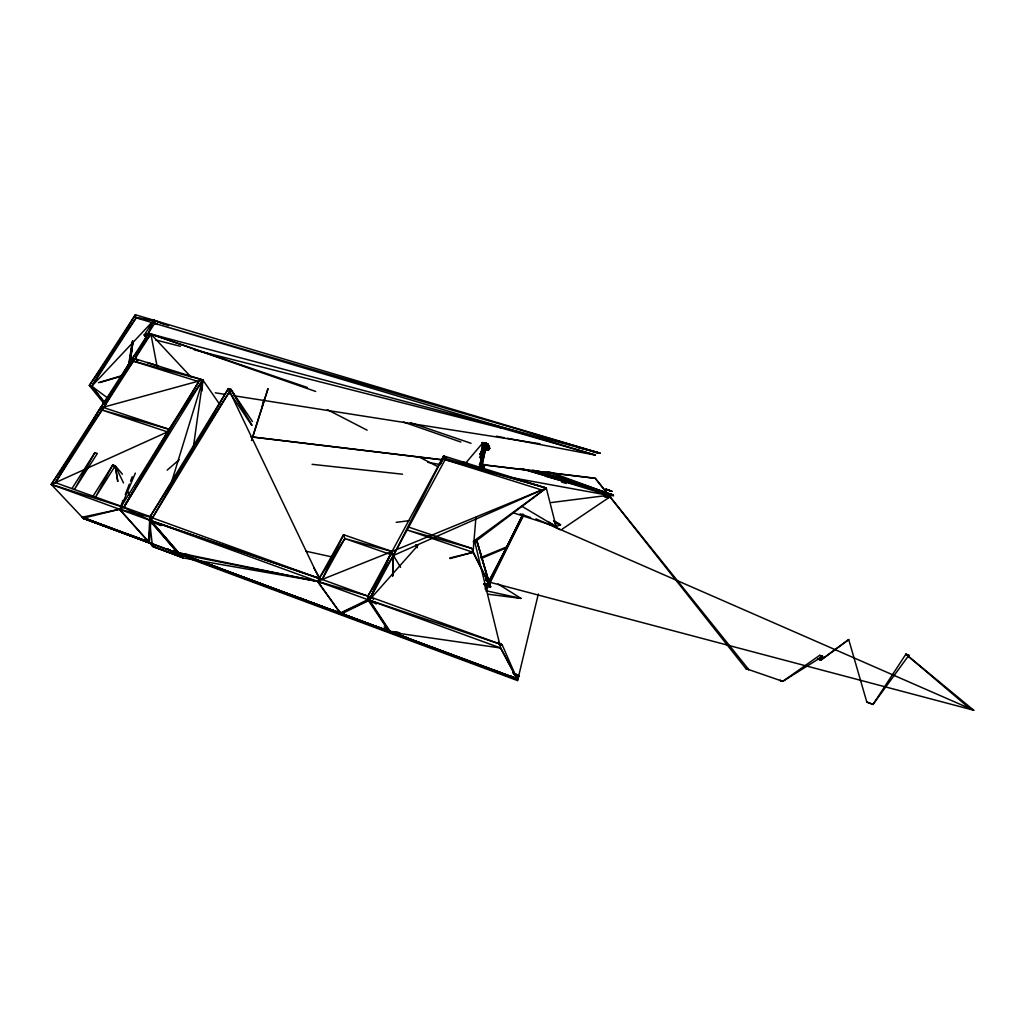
<?xml version="1.0" encoding="UTF-8"?>
<svg xmlns="http://www.w3.org/2000/svg" width="1025" height="1025" viewBox="0 0 1025 1025"><rect width="100%" height="100%" fill="white"/><g stroke="black" fill="none" stroke-linecap="round" stroke-linejoin="round"><path stroke-width="1.5" d="M488.733 449.129L487.874 444.248L486.529 443.556L487.874 444.248L489.566 448.156L488.618 448.681L486.657 444.338C485.338 441.852 483.864 444.812 484.505 443.184L487.323 443.799L489.425 448.309L486.529 443.556L486.234 444.671L487.938 447.31C486.157 445.773 485.222 442.633 487.106 444.53L486.26 443.633L487.874 444.248L489.425 448.309L486.99 444.286L485.581 443.12L485.068 444.671L484.287 443.902L484.71 443.261L488.553 448.092C492.641 445.157 481.532 442.287 481.891 444.03C484.62 441.621 488.758 444.209 488.951 448.117M480.213 454.741L485.594 443.095L487.58 444.389L486.555 444.824L488.912 448.527L486.26 443.633L487.323 444.158L486.26 443.594M487.669 449.398L486.939 443.569C494.985 457.176 481.532 438.572 486.363 444.273L488.618 449.847L486.567 444.837L487.323 443.799C481.519 445.952 487.298 442.121 489.271 448.835L485.427 443.069L486.286 449.283M489.271 448.835L485.53 443.069L483.108 450.282M487.464 449.642L486.375 446.106L489.207 448.86L485.619 443.133L485.107 444.735L484.671 443.236L481.981 443.876L484.338 447.374L482.032 443.722L484.248 443.556L484.992 444.76L486.811 444.299L488.464 448.322M486.824 449.424L486.029 446.682L489.156 448.399L485.632 443.146L484.582 444.325L486.862 444.325L488.848 448.835L486.234 444.671L486.657 443.71L487.349 449.142M488.297 448.988L487.323 444.158L486.17 443.761L487.208 443.876L487.106 444.568L486.17 443.799L487.208 443.876L489.566 448.156L488.63 448.066C481.007 442.505 485.863 440.788 488.387 448.143C490.257 446.336 483.531 442.774 486.811 444.299C485.466 445.017 488.887 445.017 488.387 448.181M487.439 445.157L488.912 448.527L485.53 443.069L488.912 448.771L485.53 443.069L485.043 443.992L486.58 443.261L482.903 443.389L484.274 447.195L482.006 443.774L487.323 443.799L485.363 443.453L487.926 447.566C479.072 434.677 487.9 453.908 481.955 444.607C482.532 441.173 489.45 445.67 488.464 447.963C480.315 440.878 488.938 443.197 487.644 448.745C487.259 443.441 483.493 441.006 486.875 445.837L485.312 443.107L486.926 445.977M484.594 448.655C477.227 433.959 488.22 452.422 482.698 445.503C481.276 439.879 484.159 449.309 486.324 448.63L485.645 444.402L487.17 443.953L489.207 448.86L485.619 443.159L484.979 444.735L485.568 443.095L488.912 448.527M486.939 443.569L489.207 448.86L485.645 443.172L484.53 444.145L482.224 443.569L484.287 447.284L481.942 443.902L485.824 443.953L488.092 448.156L486.029 446.682M479.239 468.13L485.261 443.146L484.761 444.619L485.568 443.095L484.915 444.658L485.594 443.107L489.258 448.847L487.631 445.222M481.378 467.554L486.644 443.697L486.862 444.325C482.596 442.223 485.504 446.503 485.389 443.441C485.235 445.363 484.415 442.403 486.657 443.787L487.887 448.578L486.478 444.261L488.374 447.899C481.852 444.389 486.068 441.48 485.466 444.12C484.697 440.993 487.298 446.503 486.606 443.799L485.53 443.069L485.056 444.735L483.8 443.799L485.402 444.12L485.53 443.069L484.056 443.94L485.389 443.902L485.03 444.748L485.645 443.172L484.505 444.273L485.594 443.133L485.286 444.299L488.182 448.092C485.632 440.148 483.275 444.068 488.515 448.181L486.606 443.799C483.569 444.594 486.567 441.967 485.594 443.851L486.606 443.799L488.848 448.912L485.914 444.53L482.788 443.492L481.878 444.273L484.338 447.374L483.121 443.492L481.904 444.068L484.172 447.015L482.903 443.389L482.224 443.569L485.068 444.389L485.594 443.095L484.722 444.594L485.44 443.453L488.887 448.835L486.234 444.158L487.759 448.578L486.17 444.12L487.323 444.158L488.374 448.771M487.798 447.515C485.107 439.533 484.466 445.977 485.402 444.004C485.824 441.48 485.158 445.222 484.505 444.145C484.569 442.569 489.399 446.311 484.377 443.915C485.991 445.747 485.209 441.211 485.414 444.338L489.412 448.924M482.083 450.052C486.773 439.059 485.363 444.363 484.851 444.402C485.824 441.749 485.03 445.76 484.556 443.71C481.532 442.352 485.978 445.824 485.44 443.428C482.967 446.311 486.926 441.916 484.364 444.03C486.76 445.785 482.942 441.954 485.35 444.197C486.644 442.262 483.108 443.492 485.568 444.376L487.721 448.284C483.903 438.687 486.119 445.67 484.646 444.248C486.247 441.352 485.427 446.541 487.387 448.912L486.183 444.12L487.554 449.04M480.328 454.933L485.491 443.095L485.081 444.683C484.3 442.851 485.812 442.531 485.299 444.184C485.632 441.468 484.979 446.413 484.799 443.735C483.108 442.505 484.582 446.067 485.453 443.453C484.774 444.876 485.145 443.21 485.402 443.992C483.71 446.298 486.311 439.084 488.361 448.194C488.182 444.158 481.84 442.903 485.35 443.851C484.569 441.544 484.735 447.22 485.248 443.364C485.722 446.221 483.044 442.851 485.427 443.799L485.004 444.696L485.632 443.197L484.479 444.068L485.338 443.812L485.004 444.696L485.427 443.107L485.068 444.671L485.594 443.095L485.068 444.671L485.594 443.133L484.735 444.619L484.184 443.466L481.904 444.363L484.287 447.323L482.211 444.132L483.877 443.428L485.081 444.594L485.632 443.133L484.992 444.658L485.607 443.133L485.081 444.594L484.915 443.684L483.339 443.722L486.388 444.325L487.913 448.373M482.621 450.705L485.619 443.133L484.863 444.632L485.632 443.133L484.928 444.619L485.389 443.12L485.35 443.902C484.863 444.696 484.377 445.055 485.607 443.133C483.403 446.413 485.888 442.697 485.402 443.992C482.839 442.646 485.799 445.491 485.594 443.095C485.901 444.888 482.801 444.017 485.427 443.082L479.239 467.72M487.746 448.322C486.273 440.045 484.197 445.106 485.209 444.12C484.594 443.466 479.085 441.608 484.492 448.348L483.313 445.58C485.863 441.993 479.623 443.556 482.813 445.632C487.311 451.051 478.098 437.598 484.3 445.901L483.121 443.492L485.248 443.761L484.992 444.581L485.325 443.441L487.285 444.184L486.234 444.671L487.695 448.771M486.106 446.375L485.132 443.812L484.082 443.94L485.376 443.915L484.979 444.555L485.466 443.095L484.966 444.671L484.492 443.364C486.119 446.17 485.273 441.365 485.286 444.299L483.787 443.479L485.017 443.774L484.812 444.607L485.581 443.172L485.081 444.594M465.145 463.736L482.186 443.594L483.275 443.62L484.248 445.965C479.085 436.624 487.759 454.523 482.519 443.582C486.913 454.498 479.444 434.818 484.338 447.374C483.518 445.119 481.545 437.906 483.992 446.644C481.686 446.477 482.711 441.877 481.878 444.325L482.16 444.978L482.122 443.658L483.903 443.441L485.427 443.799L484.992 444.581L485.376 443.107L484.94 444.632L485.607 443.184L482.327 450.154M482.493 450.436C484.902 443.928 486.068 442.89 484.607 444.017C482.89 443.325 486.209 444.171 485.286 443.543C483.159 444.453 486.081 442.621 484.928 444.619L485.632 443.146L484.94 444.53C489.297 443.928 478.329 441.122 484.338 446.464L486.439 450.244L484.838 446.554L485.863 449.27M392.78 575.922L393.408 555.473L392.011 551.501L343.542 534.704L317.571 581.367L341.03 614.116L390.461 631.784L399.904 632.886M484.697 444.53C486.017 443.825 485.466 442.134 484.505 444.286L485.248 443.838L483.941 443.492L485.209 443.979L485.389 443.12L484.838 444.683L485.619 443.312L484.761 444.619L485.145 443.71L482.032 443.902L484.3 447.208L483.083 443.671L485.286 444.248L485.389 443.12L484.799 444.658L485.632 443.146L482.608 450.154M484.415 448.156L482.493 443.505L483.364 446.183L481.993 444.107L484.005 446.938L482.903 443.389L484.377 447.387L483.07 443.377L484.287 447.246L481.917 443.94L484.197 446.977L482.865 443.607L484.018 446.823L482.019 443.863L484.248 446.938L482.788 443.492L484.287 447.323L482.519 443.466L482.16 444.978L482.083 443.671L484.325 446.823L481.942 443.902L482.455 443.518L484.236 447.195L482.07 444.427L482.455 443.518L483.441 446.144L482.442 443.799L483.07 443.377L484.274 447.195L482.109 443.851L485.376 443.312C484.107 445.324 485.261 442.287 485.709 443.928M485.683 449.86C483.3 446.093 480.43 438.623 483.838 446.733C485.017 447.208 482.442 445.055 482.198 444.389C482.557 441.813 483.838 448.617 481.993 444.453C481.596 441.749 484.582 450.731 482.967 443.351C487.208 453.281 481.776 441.813 481.904 444.363C486.427 450.436 481.904 443.056 481.929 444.389L484.902 449.001M483.275 450.282L485.85 443.966L479.931 457.637L485.888 444.517L489.566 448.156L488.63 448.066L487.874 444.248L489.104 448.425L485.888 446.362L486.952 449.821L485.363 446.528L485.773 448.719C481.494 446.106 482.134 441.89 485.197 444.222C486.017 440.699 483.762 446.99 485.504 443.441C483.441 444.068 486.183 444.414 484.261 443.569C479.828 443.223 484.992 444.735 485.632 443.197L484.928 444.517C485.273 442.774 486.67 444.107 482.147 443.62C485.363 452.038 479.213 437.752 484.248 446.682M392.588 576.101L393.408 555.473L443.697 455.958L546.287 488.054L556.127 526.671L513.512 512.897M484.159 447.131L481.891 443.979C484.851 449.245 479.636 439.93 483.198 445.708C481.109 444.824 482.327 440.763 484.53 447.002L483.416 443.364L482.275 443.928L483.057 445.952L482.262 443.671L483.992 446.644L481.917 444.158L482.109 444.85L483.031 443.351L484.133 445.901L483.377 443.364L482.775 443.671L485.35 449.603L482.224 443.569L482.134 444.965L482.685 443.402L483.326 446.195L482.493 443.543L483.147 445.99L482.186 443.594L482.109 444.927L482.237 443.915L483.3 446.183L482.416 443.492L482.711 445.644L482.314 443.582L482.775 445.644L482.327 443.735L484.274 446.913L482.327 443.492L483.287 446.17L483.07 443.377L483.249 445.913L482.045 444.696L482.429 443.658L483.3 446.183L482.07 443.94L483.121 443.594L484.197 446.977L483.006 443.338L483.505 446.387L482.07 443.94L483.121 443.543L484.197 447.182C483.762 446.17 483.8 446.093 483.505 446.387C479.815 437.278 485.735 453.691 483.07 443.377L482.506 443.658C484.928 448.847 484.492 447.387 482.211 444.158C487.798 453.768 477.752 436.97 483.954 446.528C482.57 446.208 481.904 441.301 483.211 445.939C480.11 439.251 487.118 451.461 482.288 444.594L482.224 443.569L480.02 468.246M240.888 405.631L230.907 389.423L149.881 516.972L150.816 520.649L149.368 542.917L148.497 541.93L149.881 516.972L228.344 388.616L230.907 389.423L252.419 421.557M486.145 443.069L488.912 448.002L488.515 448.63L486.657 444.338L487.913 448.681L486.478 444.261L487.951 448.591C487.823 446.657 485.748 440.942 484.94 444.53L485.235 443.184L484.992 444.658C483.787 442.236 487.298 443.838 483.416 444.209L485.594 449.398M486.196 444.261L487.208 443.876L485.696 444.427L486.926 449.527M482.147 443.992L482.711 445.644C480.571 443.518 485.056 442.236 484.3 446.157L483.441 443.364L483.313 445.632L484.582 443.172L484.633 444.414C487.452 441.877 482.237 444.876 485.376 443.774L484.3 443.94L485.376 443.774C479.995 442.89 483.544 445.811 482.134 444.965L481.955 444.132C484.3 448.783 481.391 440.378 482.198 444.991L482.352 443.594L482.391 445.311L481.878 444.273L482.711 445.644L482.301 443.697L483.211 445.939L482.224 443.569L483.057 445.952L482.006 444.671M485.222 444.132L485.197 443.812C485.402 443.966 483.531 443.684 485.338 443.582L485.632 443.133C482.993 444.094 482.134 444.056 485.197 449.36M483.864 446.298L483.493 443.428L481.968 444.491L482.275 443.928L482.596 445.26L482.724 443.415L483.838 446.733L482.929 443.364M489.015 448.309L487.17 443.953L486.042 444.004L487.785 444.53L484.492 443.364C485.594 446.323 484.415 441.468 484.928 444.389C485.145 442.211 483.659 444.542 484.236 443.543C483.954 444.402 485.837 441.685 488.72 448.527L487.234 444.863L488.874 449.001M480.161 467.784L485.876 443.979L489.284 448.963L485.427 443.056L480.2 453.985L484.94 443.748C483.659 443.928 485.171 443.338 484.915 444.478L485.261 443.223L484.838 444.696M485.376 444.004C485.363 442.403 484.466 445.439 485.312 443.799C484.082 445.093 486.222 442.954 484.671 444.094C484.005 442.71 485.876 443.594 485.555 443.415C484.646 443.518 483.646 444.748 486.58 443.748L484.082 443.53L485.581 443.159L484.94 444.184L484.12 443.53L485.068 444.197M488.015 448.617L486.862 444.325L484.761 444.376L485.555 443.12L484.569 444.363C482.865 443.505 485.901 442.787 484.953 444.389C484.043 442.159 486.401 442.659 484.915 444.453L485.53 443.069L485.081 444.748M202.002 390.986L202.822 379.929L135.018 358.737L131.815 359.211L103.64 407.566L51.25 484.402L83.089 518.189L149.368 542.917L146.601 539.329M484.633 444.44L485.184 443.351L486.939 445.721C483.774 441.839 485.863 444.03 485.53 443.377C484.671 445.542 484.377 442.07 484.889 443.761C478.649 441.083 486.593 450.872 482.775 443.671L484.402 447.105L483.044 443.697L484.915 444.197C484.735 443.261 485.594 444.478 483.262 443.582L484.082 446.99M484.505 443.338L485.286 443.146L484.889 444.722L485.312 443.184L484.248 443.915L485.286 443.146L484.389 443.915L485.261 443.146L485.12 444.145L482.749 443.71L483.992 446.785M482.134 443.646L483.531 446.042L482.493 443.556L482.557 445.017L482.019 444.427L482.788 443.492L483.685 446.567M484.518 447.797L483.198 445.132C484.415 443.287 484.94 442.813 484.556 444.338C483.172 444.094 484.71 441.711 484.402 446.054M490.488 586.774L484.543 584.634L490.488 586.774L473.037 552.321L475.933 517.42M482.647 445.183L483.557 445.965C480.007 442.928 486.58 443.287 484.633 444.261L485.248 443.184L489.284 448.963L486.209 444.145L488.169 450.129L486.209 444.145L488.092 447.912L485.888 446.362L487.349 449.706M484.966 444.683L485.273 443.159L485.12 444.043L482.237 443.915L482.275 444.991L483.275 443.53L484.197 445.888L483.377 443.364C481.801 444.299 481.891 445.606 482.788 443.492M484.505 443.184L484.569 444.12L483.262 443.582L484.325 445.888L483.493 443.428C481.391 444.85 482.711 444.53 482.109 444.927L482.378 443.851L485.043 444.12L485.299 443.172L484.966 444.671M486.977 444.248L485.248 443.21L485.068 444.197C481.724 443.415 487.849 442.877 487.81 448.809L486.657 444.338L488.425 447.925L485.581 443.133L485.12 444.043C483.428 444.132 485.517 442.557 484.979 444.491L485.53 443.069M482.967 445.427L482.519 443.774L483.544 445.99L482.493 443.607L483.493 446.375L482.224 443.646M480.225 454.741L485.491 443.095L484.799 444.504L485.427 443.056L484.71 444.299L484.646 443.287L484.582 444.325L484.658 443.312L484.633 444.145L482.647 443.761L484.043 446.977L482.852 443.518C487.785 444.799 480.533 441.711 484.389 447.259M483.044 443.697C487.17 444.145 480.264 442.441 484.056 445.965L483.006 443.338L484.582 447.208M484.543 444.389L484.607 443.287L484.594 444.197L483.403 443.722L484.261 446.029L483.121 443.594L484.492 445.952M484.953 449.04L483.954 446.669M512.948 672.528L518.535 675.603L517.523 679.575L500.623 648.005L51.25 484.402L55.376 482.66L99.592 409.282L103.64 407.566L131.021 360.441L202.822 379.929L123.756 507.477L119.528 509.258L82.961 518.24L148.548 541.841L150.816 520.649L228.344 388.616L319.211 578.42L344.823 538.573L343.542 534.704L322.106 579.471L317.571 581.367L183.27 557.92L153.02 546.658L119.528 509.258L82.026 517.253L179.772 554.102L192.316 556.293M484.172 443.518L484.53 444.286L484.62 443.287L483.287 443.658L484.518 446.195L483.505 443.466L482.685 443.748L484.364 447.169M484.453 446.157L483.287 443.658L485.068 444.094L485.478 443.056L484.876 443.761M487.798 448.809L486.529 443.556L487.58 444.389M104.114 403.76L89.316 385.49L136.171 317.84L155.006 320.607L154.672 323.362L148.305 333.253L144.346 334.932L146.152 337.456L144.346 334.932L153.814 320.248L168.497 325.642M130.047 363.696L133.007 341.556M129.919 363.542L132.942 341.479M193.494 446.259L202.822 379.929L100.399 408.014L55.376 482.66L153.007 517.651M484.62 443.684L481.686 450.757M866.817 702.061L873.044 704.406L905.831 654.245L908.893 655.244L873.018 704.431L866.817 702.061L848.713 639.574L820.897 660.1L817.976 659.113L822.575 656.333L819.641 655.359L782.78 681.356L745.918 668.62L595.23 478.227L479.444 464.287M128.932 364.99L132.558 341.415M128.381 366.168L132.404 341.222M261.913 408.168L263.463 400.48M488.618 448.681L488.771 447.912M484.863 444.632L485.273 443.159L484.607 444.094M174.993 553.833L183.27 557.92L152.469 546.043L152.981 543.583M442.108 460.738L442.787 457.637L546.287 488.054L473.422 543.032M481.276 468.681L486.721 443.761L485.914 444.53L486.427 448.591M484.248 443.953L484.697 443.236M188.126 558.087L517.574 680.562L538.317 594.052M480.392 467.182L486.093 444.081L487.349 449.411M479.777 467.746L486.093 444.081L487.938 447.81L485.965 444.03L487.9 448.066L485.94 444.542L489.104 448.425M482.109 468.899L483.352 464.261M485.696 445.798L483.493 443.428M483.223 469.335L484.556 464.735M483.416 469.053L484.761 464.44M483.467 469.463L484.812 464.889M130.406 363.798L131.815 359.211L150.893 334.035L599.945 453.178L593.642 452.192M171.175 483.326L202.822 379.929L219.709 404.375M485.965 444.03L489.207 448.86L486.593 444.722L484.928 444.171L485.555 443.107C484.274 444.44 489.361 445.439 488.835 448.822M229.498 393.997L230.907 389.423L251.945 425.08M441.839 460.699L442.787 457.637L445.721 458.559L369.256 600.176L341.03 614.116L177.671 552.654L149.509 520.175L151.188 517.433L367.898 596.089L369.256 600.176L389.615 632.053L500.623 648.005L517.471 679.678L518.586 675.501L514.114 673.848L518.586 675.501L519.022 676.526L513.358 673.527L519.022 676.526M130.072 363.478L131.021 360.441L135.018 358.737L150.893 334.035L315.7 391.46M251.509 440.507L267.794 389.128M251.663 440.263L268.063 388.68M485.542 445.862L483.762 443.774M482.006 443.812L482.775 445.644L481.917 444.158M484.082 443.71L485.658 445.747M488.528 449.808L486.209 444.658L486.619 443.684L486.183 444.645L488.015 448.348C487.4 443.761 482.096 440.34 488.489 447.938L485.427 443.415L484.851 444.491L486.439 444.299L488.31 447.861M121.258 504.825L123 500.392M125.306 494.473L129.355 484.107M130.521 481.148L132.251 476.715M485.414 443.466L484.799 444.453L485.517 443.082L484.915 444.184L486.567 444.658L488.605 449.847M484.453 446.938L483.416 443.364L484.556 446.183M483.377 443.364L484.556 447.067M485.299 443.184L480.405 453.972L484.928 444.261M487.721 448.143L486.234 444.158L488.874 448.899L486.529 444.299M307.385 387.501L148.305 333.253L153.814 320.248L164.282 324.156M135.351 473.089L121.206 506.555L51.25 484.402L146.934 335.726L150.893 334.035L190.829 376.79M817.976 659.113L820.897 660.1L822.575 656.333L819.641 655.359M485.081 588.991L523.455 515.127M338.711 610.49L340.338 613.168L369.256 600.176L390.435 554.435M486.068 444.068L487.721 447.989M487.708 448.578L486.247 444.171L488.592 448.258L486.247 444.171L487.669 448.553L486.298 444.184L488.848 448.553L486.76 444.389M202.822 379.929L169.151 429.321L99.592 409.282L167.536 431.909L123.756 507.477L150.816 520.649L177.671 552.654L391.089 632.72L369.256 600.176L392.011 551.501L541.7 489.963L442.185 458.739L441.045 463.39L442.185 458.739L546.287 488.054L473.255 541.456M188.626 554.743L177.62 552.744L517.036 678.652L518.535 675.603L514.063 673.95L518.586 675.501L514.038 673.963M491.116 578.574L492.525 575.717L489.655 581.342L492.487 575.589M498.201 564.237L523.032 514.063L496.036 568.439M486.017 591.079L523.493 515.139L488.477 581.88L490.539 586.902L484.492 584.801L490.539 586.902L489.643 583.878M480.072 468.156L482.429 463.659M480.225 468.579L482.365 464.287M504.8 551.822L498.291 564.429M480.225 466.785L481.66 463.953M506.209 548.926L523.57 515.139M489.655 581.342L492.538 575.704M446.439 457.586L443.697 455.958L367.898 596.089L367.77 599.638L389.564 632.156L516.984 678.755L502.199 644.84L498.163 642.278M482.25 443.53L482.365 445.298L482.262 444.632M115.876 468.374L112.763 464.914L95.53 497.125L115.248 465.786L112.763 464.914L93.032 496.228M333.087 610.208L340.479 613.104L341.03 614.116L340.479 613.104L367.77 599.638L369.384 596.64L502.199 644.84L499.047 644.469L502.199 644.84L367.77 599.638L376.329 603.994M338.903 610.387L341.12 614.154L317.571 581.367L177.671 552.654L390.461 631.784L340.338 613.168L341.03 614.116M485.607 443.133L484.799 444.491L485.184 443.787M94.877 452.614L74.428 489.476L97.337 453.473L94.877 452.614L71.955 488.579M344.823 538.573L322.106 579.471L392.011 551.501L344.823 538.573L393.408 555.473L400.583 567.312M131.021 360.441L198.735 381.659L123.756 507.477L169.151 429.321L103.64 407.566L134.237 359.967L131.815 359.211M406.259 637.755L389.564 632.156L388.923 631.208L517.471 679.678L178.465 553.718L317.571 581.367L367.898 596.089L393.408 555.473L546.287 488.054M104.819 403.53L91.712 386.258L135.351 314.752L599.945 453.178L590.567 451.102M172.853 550.681L179.772 554.102L150.816 520.649L230.907 389.423M486.632 444.76L488.566 448.181L487.272 444.402M198.735 381.659L119.528 509.258L149.419 542.827L82.167 517.202L148.548 541.841L146.716 539.304M155.006 320.607L153.468 323.003L136.171 317.84L135.351 314.752L89.316 385.49L91.712 386.258L108.483 398.584M484.992 587.056L488.425 581.739L485.812 579.958M104.281 402.799L91.712 386.258L136.171 317.84L153.814 320.248L154.672 323.362L157.671 324.464M483.723 443.646L483.236 444.671L484.646 447.336M488.515 447.733L487.605 445.58M369.256 600.176L417.816 545.556M105.485 403.312L91.712 386.258L153.814 320.248M167.139 470.142L179.196 459.764M820.897 660.1L848.713 639.574M562.315 529.028L609.068 497.471L606.018 496.523M782.78 681.356L779.884 680.344L782.818 681.356L822.601 656.359M482.621 445.222L481.981 444.414M482.942 443.71L484.492 447.182L482.724 443.735M167.536 431.909L55.376 482.66L102.833 408.821L100.399 408.014L135.018 358.737L146.934 335.726L144.346 334.932L146.216 337.532M481.404 558.446L506.312 547.85M480.635 557.6L507.26 546.684M554.602 527.273L560.521 524.838L553.654 520.79L560.521 524.838L554.435 522.878M482.16 443.876L482.468 445.324M98.477 382.709L122.91 375.317M99.925 382.428L121.129 376.329M450.065 558.548L473.037 552.321L407.245 530.04L471.5 548.311L490.027 585.903L484.031 583.904M449.77 558.036L473.037 552.321M487.913 448.578L486.324 444.722L488.861 448.502L485.94 444.542L488.694 448.553L487.234 444.863M157.12 366.591L150.893 334.035L144.346 334.932L146.408 337.353M396.188 522.34L408.86 520.726M551.36 502.545L608.363 495.28L522.699 468.784M486.388 444.748L488.477 448.181M312.1 464.325L402.556 474.216M605.673 496.42L608.85 496.779L613.219 494.96L532.68 470.027M251.061 436.817L442.967 459.905L251.087 436.855M462.006 462.198L466.759 462.762M462.044 462.301L466.798 462.864M479.482 464.402L595.282 478.368L748.762 669.594L745.918 668.62L748.762 669.594M398.366 632.348L388.923 631.208L389.615 632.053M182.309 555.14L179.144 554.743L183.642 556.408M487.81 594.18L521.046 598.421L498.035 583.981M215.25 392.818L224.718 394.305M234.174 395.791L540.034 443.787M427.784 462.313L440.34 464.607M507.862 476.933L608.363 495.28M496.292 436.189L504.146 437.688M507.298 438.29L595.358 455.1L154.672 323.362L599.945 453.178L576.716 447.272M604.366 496.574L609.068 497.471L604.378 496.523M305.834 551.194L332.343 557.011M486.734 590.9L521.046 598.421M149.881 516.972L119.528 509.258L121.796 511.475M155.633 339.967L180.4 346.283M194.34 349.833L500.866 427.938M486.388 443.915L487.323 444.158M485.812 580.176L488.477 581.88L973.75 710.248L905.869 654.245L908.893 655.244M545.326 476.215L613.219 494.96L571.847 482.442M521.277 468.822L607.518 493.14L549.003 471.769M500.072 427.643L595.358 455.1M561.123 479.2L568.785 481.519M148.305 333.253L150.893 334.035M605.801 489.425L611.912 491.308L605.852 489.245L610.387 490.847M147.254 362.53L157.965 365.835M561.533 481.993L566.12 483.428M537.369 471.026L607.518 493.14L547.043 472.064M560.098 529.707L554.423 526.773M483.992 583.776L489.976 585.775L476.599 540.137M408.808 527.158L471.5 548.311M535.998 518.868L973.75 710.248M410.41 422.607L471.013 443.3M177.645 555.063L183.27 557.92L150.816 520.649L319.211 578.42L149.509 520.175L152.469 546.043M159.644 524.915L149.509 520.175L178.465 553.718L218.991 567.709M483.928 583.686L490.027 585.903M403.402 422.018L460.853 442.031M406.874 637.46L388.923 631.208L517.523 679.575L505.709 674.796M178.465 553.718L341.171 614.065L177.671 552.654L191.175 557.446M520.136 513.845L530.63 517.587M548.631 523.993L556.127 526.671L547.991 521.558M153.02 546.658L182.732 557.305L167.421 548.823M484.582 584.75L490.539 586.902M82.026 517.253L148.548 541.841M177.62 552.744L516.984 678.755M82.961 518.24L149.368 542.917L131.982 535.55M605.929 489.079L611.912 491.308M340.428 613.206L391.089 632.72L340.479 613.104L341.12 614.154M340.479 613.104L391.05 632.592L387.271 629.734M299.8 597.857L307.18 600.752M310.139 601.906L341.171 614.065L314.432 603.482M509.681 675.718L517.036 678.652M493.73 670.081L517.523 679.575L83.089 518.189L149.419 542.827L134.916 536.703M495.37 670.619L502.75 673.604M134.954 536.69L149.419 542.827L147.472 540.329M379.673 627.505L391.05 632.592M149.509 520.175L151.713 522.391L149.509 520.175L161.04 525.62M179.888 555.934L182.732 557.305L177.261 554.448M167.703 549.131L178.67 554.563M178.593 555.255L182.732 557.305M327.398 409.692L367.129 430.18M418.213 456.522L438.072 466.772M521.802 506.209L556.127 526.671M443.697 455.958L446.4 457.662M485.863 580.086L488.477 581.88M384.132 626.941L390.461 631.784M176.121 551.066L179.772 554.102M905.869 654.245L970.534 709.172M515.255 678.371L517.574 680.562M91.712 386.258L93.967 388.513M150.816 520.649L152.968 522.955M317.571 581.367L319.646 583.648M112.763 464.914L115.966 468.463M122.423 474.203L115.248 465.786L117.683 481.417M488.682 448.553L486.247 444.171L488.182 450.142M229.357 391.973L251.778 425.337M313.778 567.824L320.21 578.817M485.286 449.27L484.441 446.772L486.183 449.988M483.416 444.209L484.594 446.413M123.525 482.942L115.248 465.786L117.837 481.289M127.651 491.513L129.714 495.805M486.234 444.671L487.926 448.322M483.006 443.71L484.133 446.144M484.441 446.772L485.671 449.539M482.134 444.107L482.275 444.696M486.106 449.501L484.953 446.862L485.76 449.437M488.22 449.091L486.773 445.747L487.926 449.36M486.375 446.106L487.823 449.45M482.852 443.466L484.415 447.208M488.336 448.22L486.683 444.35L488.131 448.412M483.326 443.402L484.223 446.029M487.593 445.363L488.63 448.066M486.298 446.541L487.272 449.283M482.532 443.633L483.493 446.375M485.504 446.823L486.286 449.488M476.651 539.944L488.746 580.842M476.523 540.137L488.541 581.354M474.549 541.008L500.623 648.005M487.17 443.953L487.874 447.938M132.802 341.299L129.432 364.772L132.814 341.312M486.273 444.171L487.951 448.092L486.273 444.171M484.902 443.684L484.556 444.338L485.017 443.697M608.85 496.779L605.698 496.177L608.85 496.779M613.437 495.652L608.85 494.268L613.437 495.652M373.613 598.869L369.384 596.64L373.625 598.895M137.734 360.428L135.018 358.737L137.657 360.505M417.265 547.581L415.714 544.877L417.239 547.619M483.505 446.08L482.519 443.774L483.467 446.118"/></g></svg>
